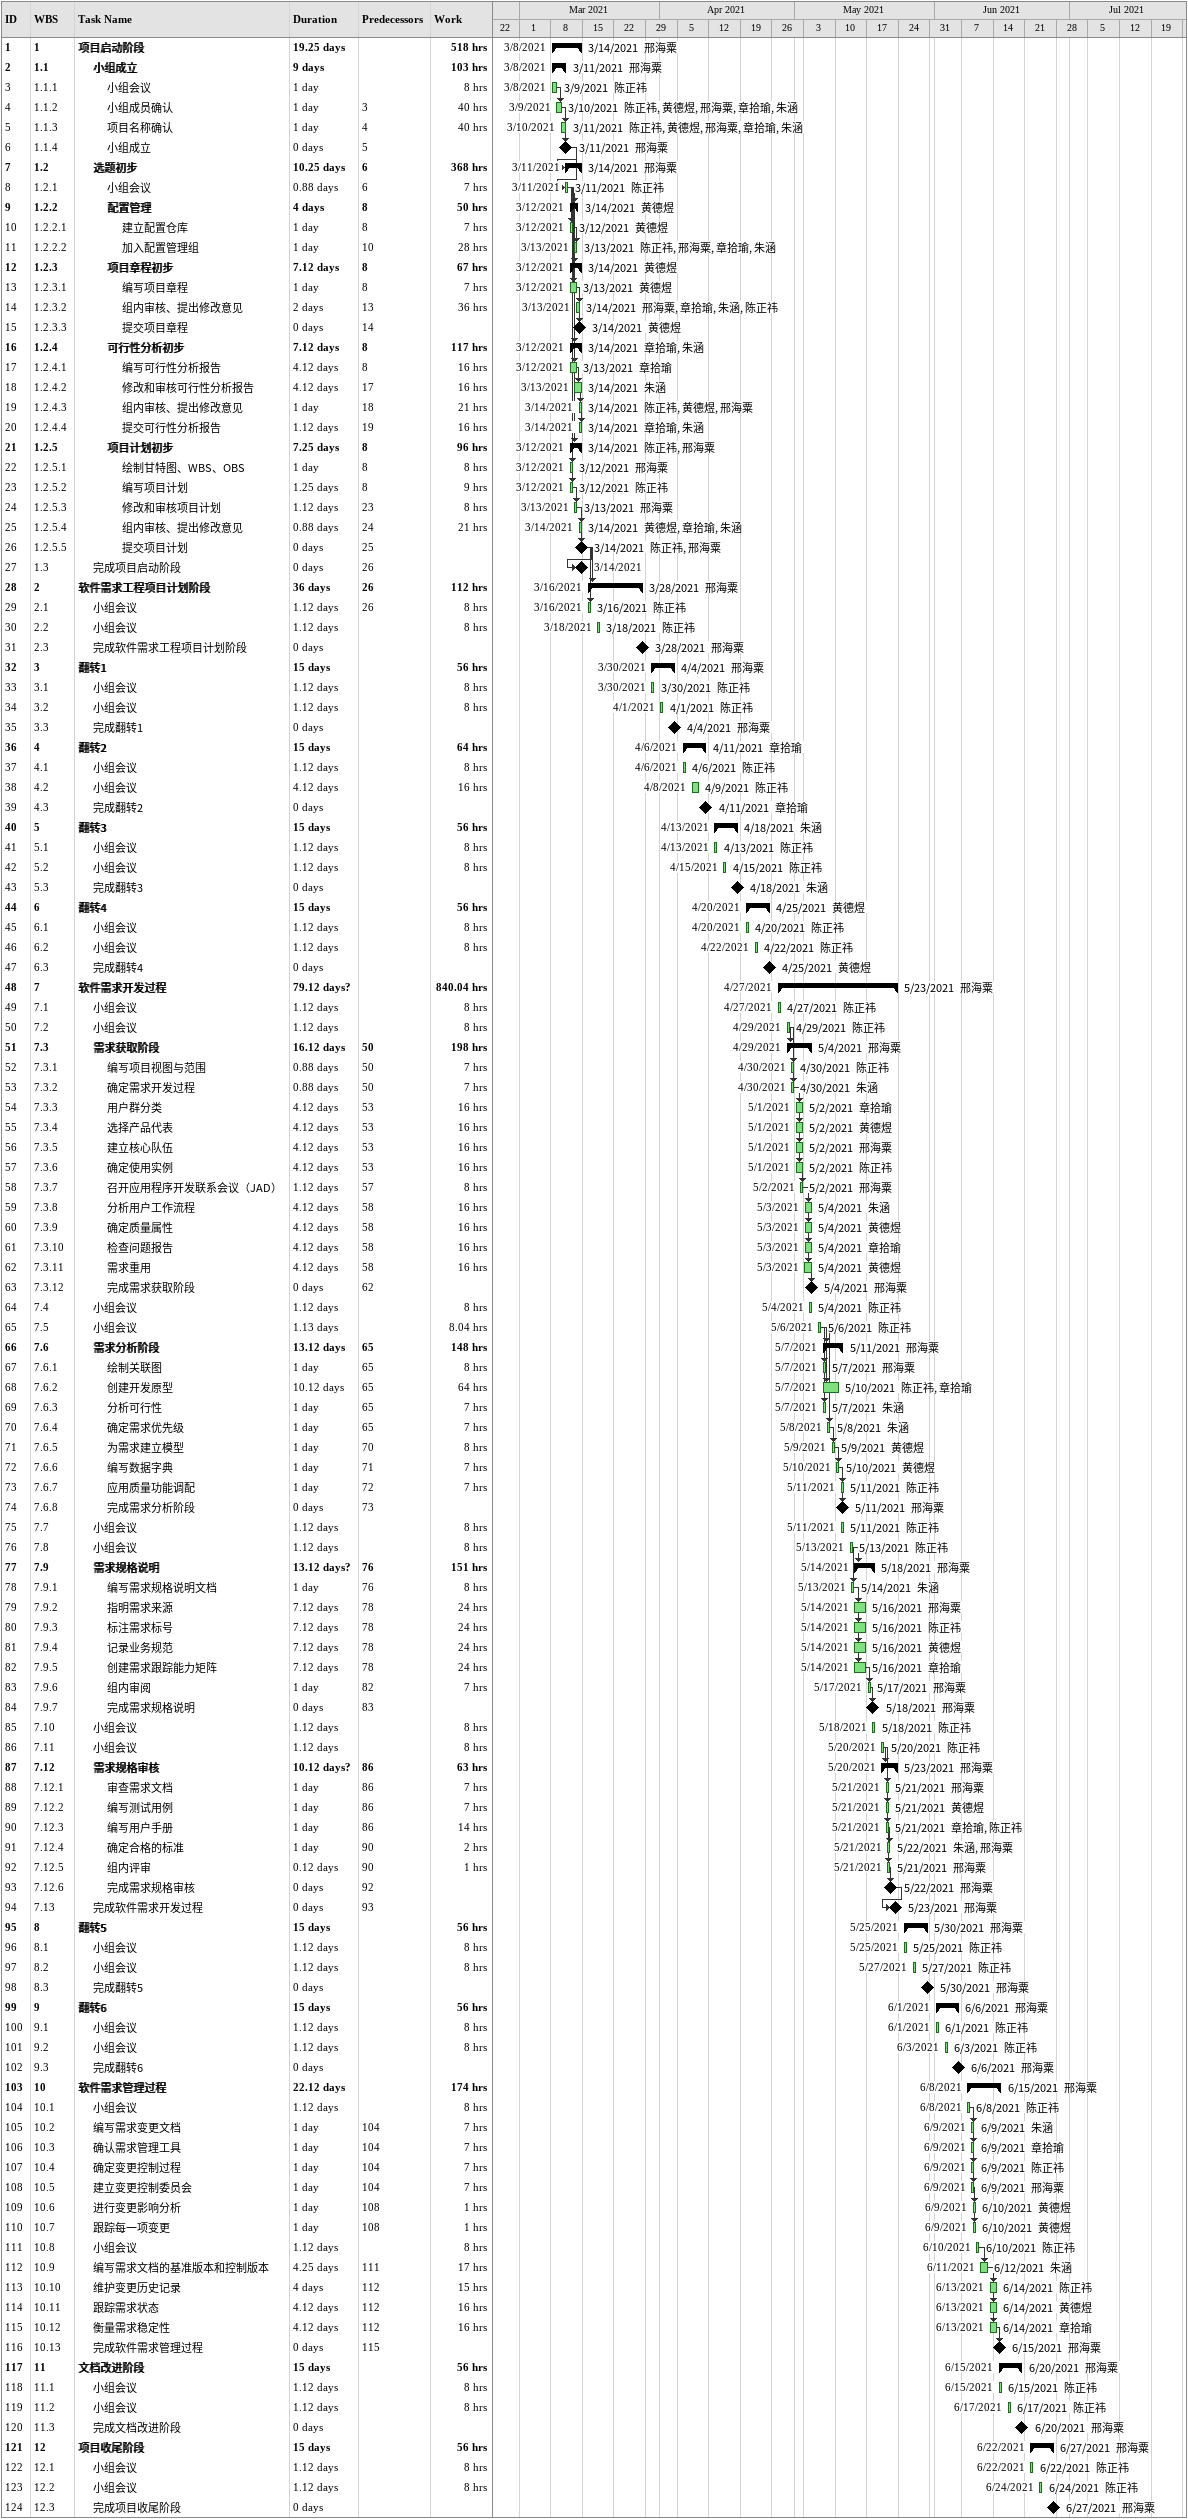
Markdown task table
| ID | WBS | Task | Duration | Start | Finish | Predecessors | Resources | Work (h) |
|---|---|---|---|---|---|---|---|---|
| 1 | 1 | **项目启动阶段** | 19.25d | 2021-03-08 | 2021-03-14 |  | 邢海粟 | 518 |
| 2 | 1.1 | **小组成立** | 9d | 2021-03-08 | 2021-03-11 |  | 邢海粟 | 103 |
| 3 | 1.1.1 | 小组会议 | 1d | 2021-03-08 | 2021-03-09 |  | 陈正祎 | 8 |
| 4 | 1.1.2 | 小组成员确认 | 1d | 2021-03-09 | 2021-03-10 | 3 | 陈正祎, 黄德煜, 邢海粟, 章拾瑜, 朱涵 | 40 |
| 5 | 1.1.3 | 项目名称确认 | 1d | 2021-03-10 | 2021-03-11 | 4 | 陈正祎, 黄德煜, 邢海粟, 章拾瑜, 朱涵 | 40 |
| 6 | 1.1.4 | 小组成立 | 0d | 2021-03-11 | 2021-03-11 | 5 | 邢海粟 |  |
| 7 | 1.2 | **选题初步** | 10.25d | 2021-03-11 | 2021-03-14 | 6 | 邢海粟 | 368 |
| 8 | 1.2.1 | 小组会议 | 0.88d | 2021-03-11 | 2021-03-11 | 6 | 陈正祎 | 7 |
| 9 | 1.2.2 | **配置管理** | 4d | 2021-03-12 | 2021-03-14 | 8 | 黄德煜 | 50 |
| 10 | 1.2.2.1 | 建立配置仓库 | 1d | 2021-03-12 | 2021-03-12 | 8 | 黄德煜 | 7 |
| 11 | 1.2.2.2 | 加入配置管理组 | 1d | 2021-03-13 | 2021-03-13 | 10 | 陈正祎, 邢海粟, 章拾瑜, 朱涵 | 28 |
| 12 | 1.2.3 | **项目章程初步** | 7.12d | 2021-03-12 | 2021-03-14 | 8 | 黄德煜 | 67 |
| 13 | 1.2.3.1 | 编写项目章程 | 1d | 2021-03-12 | 2021-03-13 | 8 | 黄德煜 | 7 |
| 14 | 1.2.3.2 | 组内审核、提出修改意见 | 2d | 2021-03-13 | 2021-03-14 | 13 | 邢海粟, 章拾瑜, 朱涵, 陈正祎 | 36 |
| 15 | 1.2.3.3 | 提交项目章程 | 0d | 2021-03-14 | 2021-03-14 | 14 | 黄德煜 |  |
| 16 | 1.2.4 | **可行性分析初步** | 7.12d | 2021-03-12 | 2021-03-14 | 8 | 章拾瑜, 朱涵 | 117 |
| 17 | 1.2.4.1 | 编写可行性分析报告 | 4.12d | 2021-03-12 | 2021-03-13 | 8 | 章拾瑜 | 16 |
| 18 | 1.2.4.2 | 修改和审核可行性分析报告 | 4.12d | 2021-03-13 | 2021-03-14 | 17 | 朱涵 | 16 |
| 19 | 1.2.4.3 | 组内审核、提出修改意见 | 1d | 2021-03-14 | 2021-03-14 | 18 | 陈正祎, 黄德煜, 邢海粟 | 21 |
| 20 | 1.2.4.4 | 提交可行性分析报告 | 1.12d | 2021-03-14 | 2021-03-14 | 19 | 章拾瑜, 朱涵 | 16 |
| 21 | 1.2.5 | **项目计划初步** | 7.25d | 2021-03-12 | 2021-03-14 | 8 | 陈正祎, 邢海粟 | 96 |
| 22 | 1.2.5.1 | 绘制甘特图、WBS、OBS | 1d | 2021-03-12 | 2021-03-12 | 8 | 邢海粟 | 8 |
| 23 | 1.2.5.2 | 编写项目计划 | 1.25d | 2021-03-12 | 2021-03-12 | 8 | 陈正祎 | 9 |
| 24 | 1.2.5.3 | 修改和审核项目计划 | 1.12d | 2021-03-13 | 2021-03-13 | 23 | 邢海粟 | 8 |
| 25 | 1.2.5.4 | 组内审核、提出修改意见 | 0.88d | 2021-03-14 | 2021-03-14 | 24 | 黄德煜, 章拾瑜, 朱涵 | 21 |
| 26 | 1.2.5.5 | 提交项目计划 | 0d | 2021-03-14 | 2021-03-14 | 25 | 陈正祎, 邢海粟 |  |
| 27 | 1.3 | 完成项目启动阶段 | 0d | 2021-03-14 | 2021-03-14 | 26 |  |  |
| 28 | 2 | **软件需求工程项目计划阶段** | 36d | 2021-03-16 | 2021-03-28 | 26 | 邢海粟 | 112 |
| 29 | 2.1 | 小组会议 | 1.12d | 2021-03-16 | 2021-03-16 | 26 | 陈正祎 | 8 |
| 30 | 2.2 | 小组会议 | 1.12d | 2021-03-18 | 2021-03-18 |  | 陈正祎 | 8 |
| 31 | 2.3 | 完成软件需求工程项目计划阶段 | 0d | 2021-03-28 | 2021-03-28 |  | 邢海粟 |  |
| 32 | 3 | **翻转1** | 15d | 2021-03-30 | 2021-04-04 |  | 邢海粟 | 56 |
| 33 | 3.1 | 小组会议 | 1.12d | 2021-03-30 | 2021-03-30 |  | 陈正祎 | 8 |
| 34 | 3.2 | 小组会议 | 1.12d | 2021-04-01 | 2021-04-01 |  | 陈正祎 | 8 |
| 35 | 3.3 | 完成翻转1 | 0d | 2021-04-04 | 2021-04-04 |  | 邢海粟 |  |
| 36 | 4 | **翻转2** | 15d | 2021-04-06 | 2021-04-11 |  | 章拾瑜 | 64 |
| 37 | 4.1 | 小组会议 | 1.12d | 2021-04-06 | 2021-04-06 |  | 陈正祎 | 8 |
| 38 | 4.2 | 小组会议 | 4.12d | 2021-04-08 | 2021-04-09 |  | 陈正祎 | 16 |
| 39 | 4.3 | 完成翻转2 | 0d | 2021-04-11 | 2021-04-11 |  | 章拾瑜 |  |
| 40 | 5 | **翻转3** | 15d | 2021-04-13 | 2021-04-18 |  | 朱涵 | 56 |
| 41 | 5.1 | 小组会议 | 1.12d | 2021-04-13 | 2021-04-13 |  | 陈正祎 | 8 |
| 42 | 5.2 | 小组会议 | 1.12d | 2021-04-15 | 2021-04-15 |  | 陈正祎 | 8 |
| 43 | 5.3 | 完成翻转3 | 0d | 2021-04-18 | 2021-04-18 |  | 朱涵 |  |
| 44 | 6 | **翻转4** | 15d | 2021-04-20 | 2021-04-25 |  | 黄德煜 | 56 |
| 45 | 6.1 | 小组会议 | 1.12d | 2021-04-20 | 2021-04-20 |  | 陈正祎 | 8 |
| 46 | 6.2 | 小组会议 | 1.12d | 2021-04-22 | 2021-04-22 |  | 陈正祎 | 8 |
| 47 | 6.3 | 完成翻转4 | 0d | 2021-04-25 | 2021-04-25 |  | 黄德煜 |  |
| 48 | 7 | **软件需求开发过程** | 79.12d? | 2021-04-27 | 2021-05-23 |  | 邢海粟 | 840.04 |
| 49 | 7.1 | 小组会议 | 1.12d | 2021-04-27 | 2021-04-27 |  | 陈正祎 | 8 |
| 50 | 7.2 | 小组会议 | 1.12d | 2021-04-29 | 2021-04-29 |  | 陈正祎 | 8 |
| 51 | 7.3 | **需求获取阶段** | 16.12d | 2021-04-29 | 2021-05-04 | 50 | 邢海粟 | 198 |
| 52 | 7.3.1 | 编写项目视图与范围 | 0.88d | 2021-04-30 | 2021-04-30 | 50 | 陈正祎 | 7 |
| 53 | 7.3.2 | 确定需求开发过程 | 0.88d | 2021-04-30 | 2021-04-30 | 50 | 朱涵 | 7 |
| 54 | 7.3.3 | 用户群分类 | 4.12d | 2021-05-01 | 2021-05-02 | 53 | 章拾瑜 | 16 |
| 55 | 7.3.4 | 选择产品代表 | 4.12d | 2021-05-01 | 2021-05-02 | 53 | 黄德煜 | 16 |
| 56 | 7.3.5 | 建立核心队伍 | 4.12d | 2021-05-01 | 2021-05-02 | 53 | 邢海粟 | 16 |
| 57 | 7.3.6 | 确定使用实例 | 4.12d | 2021-05-01 | 2021-05-02 | 53 | 陈正祎 | 16 |
| 58 | 7.3.7 | 召开应用程序开发联系会议（JAD） | 1.12d | 2021-05-02 | 2021-05-02 | 57 | 邢海粟 | 8 |
| 59 | 7.3.8 | 分析用户工作流程 | 4.12d | 2021-05-03 | 2021-05-04 | 58 | 朱涵 | 16 |
| 60 | 7.3.9 | 确定质量属性 | 4.12d | 2021-05-03 | 2021-05-04 | 58 | 黄德煜 | 16 |
| 61 | 7.3.10 | 检查问题报告 | 4.12d | 2021-05-03 | 2021-05-04 | 58 | 章拾瑜 | 16 |
| 62 | 7.3.11 | 需求重用 | 4.12d | 2021-05-03 | 2021-05-04 | 58 | 黄德煜 | 16 |
| 63 | 7.3.12 | 完成需求获取阶段 | 0d | 2021-05-04 | 2021-05-04 | 62 | 邢海粟 |  |
| 64 | 7.4 | 小组会议 | 1.12d | 2021-05-04 | 2021-05-04 |  | 陈正祎 | 8 |
| 65 | 7.5 | 小组会议 | 1.13d | 2021-05-06 | 2021-05-06 |  | 陈正祎 | 8.04 |
| 66 | 7.6 | **需求分析阶段** | 13.12d | 2021-05-07 | 2021-05-11 | 65 | 邢海粟 | 148 |
| 67 | 7.6.1 | 绘制关联图 | 1d | 2021-05-07 | 2021-05-07 | 65 | 邢海粟 | 8 |
| 68 | 7.6.2 | 创建开发原型 | 10.12d | 2021-05-07 | 2021-05-10 | 65 | 陈正祎, 章拾瑜 | 64 |
| 69 | 7.6.3 | 分析可行性 | 1d | 2021-05-07 | 2021-05-07 | 65 | 朱涵 | 7 |
| 70 | 7.6.4 | 确定需求优先级 | 1d | 2021-05-08 | 2021-05-08 | 65 | 朱涵 | 7 |
| 71 | 7.6.5 | 为需求建立模型 | 1d | 2021-05-09 | 2021-05-09 | 70 | 黄德煜 | 8 |
| 72 | 7.6.6 | 编写数据字典 | 1d | 2021-05-10 | 2021-05-10 | 71 | 黄德煜 | 7 |
| 73 | 7.6.7 | 应用质量功能调配 | 1d | 2021-05-11 | 2021-05-11 | 72 | 陈正祎 | 7 |
| 74 | 7.6.8 | 完成需求分析阶段 | 0d | 2021-05-11 | 2021-05-11 | 73 | 邢海粟 |  |
| 75 | 7.7 | 小组会议 | 1.12d | 2021-05-11 | 2021-05-11 |  | 陈正祎 | 8 |
| 76 | 7.8 | 小组会议 | 1.12d | 2021-05-13 | 2021-05-13 |  | 陈正祎 | 8 |
| 77 | 7.9 | **需求规格说明** | 13.12d? | 2021-05-14 | 2021-05-18 | 76 | 邢海粟 | 151 |
| 78 | 7.9.1 | 编写需求规格说明文档 | 1d | 2021-05-13 | 2021-05-14 | 76 | 朱涵 | 8 |
| 79 | 7.9.2 | 指明需求来源 | 7.12d | 2021-05-14 | 2021-05-16 | 78 | 邢海粟 | 24 |
| 80 | 7.9.3 | 标注需求标号 | 7.12d | 2021-05-14 | 2021-05-16 | 78 | 陈正祎 | 24 |
| 81 | 7.9.4 | 记录业务规范 | 7.12d | 2021-05-14 | 2021-05-16 | 78 | 黄德煜 | 24 |
| 82 | 7.9.5 | 创建需求跟踪能力矩阵 | 7.12d | 2021-05-14 | 2021-05-16 | 78 | 章拾瑜 | 24 |
| 83 | 7.9.6 | 组内审阅 | 1d | 2021-05-17 | 2021-05-17 | 82 | 邢海粟 | 7 |
| 84 | 7.9.7 | 完成需求规格说明 | 0d | 2021-05-18 | 2021-05-18 | 83 | 邢海粟 |  |
| 85 | 7.10 | 小组会议 | 1.12d | 2021-05-18 | 2021-05-18 |  | 陈正祎 | 8 |
| 86 | 7.11 | 小组会议 | 1.12d | 2021-05-20 | 2021-05-20 |  | 陈正祎 | 8 |
| 87 | 7.12 | **需求规格审核** | 10.12d? | 2021-05-20 | 2021-05-23 | 86 | 邢海粟 | 63 |
| 88 | 7.12.1 | 审查需求文档 | 1d | 2021-05-21 | 2021-05-21 | 86 | 邢海粟 | 7 |
| 89 | 7.12.2 | 编写测试用例 | 1d | 2021-05-21 | 2021-05-21 | 86 | 黄德煜 | 7 |
| 90 | 7.12.3 | 编写用户手册 | 1d | 2021-05-21 | 2021-05-21 | 86 | 章拾瑜, 陈正祎 | 14 |
| 91 | 7.12.4 | 确定合格的标准 | 1d | 2021-05-21 | 2021-05-22 | 90 | 朱涵, 邢海粟 | 2 |
| 92 | 7.12.5 | 组内评审 | 0.12d | 2021-05-21 | 2021-05-21 | 90 | 邢海粟 | 1 |
| 93 | 7.12.6 | 完成需求规格审核 | 0d | 2021-05-22 | 2021-05-22 | 92 | 邢海粟 |  |
| 94 | 7.13 | 完成软件需求开发过程 | 0d | 2021-05-23 | 2021-05-23 | 93 | 邢海粟 |  |
| 95 | 8 | **翻转5** | 15d | 2021-05-25 | 2021-05-30 |  | 邢海粟 | 56 |
| 96 | 8.1 | 小组会议 | 1.12d | 2021-05-25 | 2021-05-25 |  | 陈正祎 | 8 |
| 97 | 8.2 | 小组会议 | 1.12d | 2021-05-27 | 2021-05-27 |  | 陈正祎 | 8 |
| 98 | 8.3 | 完成翻转5 | 0d | 2021-05-30 | 2021-05-30 |  | 邢海粟 |  |
| 99 | 9 | **翻转6** | 15d | 2021-06-01 | 2021-06-06 |  | 邢海粟 | 56 |
| 100 | 9.1 | 小组会议 | 1.12d | 2021-06-01 | 2021-06-01 |  | 陈正祎 | 8 |
| 101 | 9.2 | 小组会议 | 1.12d | 2021-06-03 | 2021-06-03 |  | 陈正祎 | 8 |
| 102 | 9.3 | 完成翻转6 | 0d | 2021-06-06 | 2021-06-06 |  | 邢海粟 |  |
| 103 | 10 | **软件需求管理过程** | 22.12d | 2021-06-08 | 2021-06-15 |  | 邢海粟 | 174 |
| 104 | 10.1 | 小组会议 | 1.12d | 2021-06-08 | 2021-06-08 |  | 陈正祎 | 8 |
| 105 | 10.2 | 编写需求变更文档 | 1d | 2021-06-09 | 2021-06-09 | 104 | 朱涵 | 7 |
| 106 | 10.3 | 确认需求管理工具 | 1d | 2021-06-09 | 2021-06-09 | 104 | 章拾瑜 | 7 |
| 107 | 10.4 | 确定变更控制过程 | 1d | 2021-06-09 | 2021-06-09 | 104 | 陈正祎 | 7 |
| 108 | 10.5 | 建立变更控制委员会 | 1d | 2021-06-09 | 2021-06-09 | 104 | 邢海粟 | 7 |
| 109 | 10.6 | 进行变更影响分析 | 1d | 2021-06-09 | 2021-06-10 | 108 | 黄德煜 | 1 |
| 110 | 10.7 | 跟踪每一项变更 | 1d | 2021-06-09 | 2021-06-10 | 108 | 黄德煜 | 1 |
| 111 | 10.8 | 小组会议 | 1.12d | 2021-06-10 | 2021-06-10 |  | 陈正祎 | 8 |
| 112 | 10.9 | 编写需求文档的基准版本和控制版本 | 4.25d | 2021-06-11 | 2021-06-12 | 111 | 朱涵 | 17 |
| 113 | 10.10 | 维护变更历史记录 | 4d | 2021-06-13 | 2021-06-14 | 112 | 陈正祎 | 15 |
| 114 | 10.11 | 跟踪需求状态 | 4.12d | 2021-06-13 | 2021-06-14 | 112 | 黄德煜 | 16 |
| 115 | 10.12 | 衡量需求稳定性 | 4.12d | 2021-06-13 | 2021-06-14 | 112 | 章拾瑜 | 16 |
| 116 | 10.13 | 完成软件需求管理过程 | 0d | 2021-06-15 | 2021-06-15 | 115 | 邢海粟 |  |
| 117 | 11 | **文档改进阶段** | 15d | 2021-06-15 | 2021-06-20 |  | 邢海粟 | 56 |
| 118 | 11.1 | 小组会议 | 1.12d | 2021-06-15 | 2021-06-15 |  | 陈正祎 | 8 |
| 119 | 11.2 | 小组会议 | 1.12d | 2021-06-17 | 2021-06-17 |  | 陈正祎 | 8 |
| 120 | 11.3 | 完成文档改进阶段 | 0d | 2021-06-20 | 2021-06-20 |  | 邢海粟 |  |
| 121 | 12 | **项目收尾阶段** | 15d | 2021-06-22 | 2021-06-27 |  | 邢海粟 | 56 |
| 122 | 12.1 | 小组会议 | 1.12d | 2021-06-22 | 2021-06-22 |  | 陈正祎 | 8 |
| 123 | 12.2 | 小组会议 | 1.12d | 2021-06-24 | 2021-06-24 |  | 陈正祎 | 8 |
| 124 | 12.3 | 完成项目收尾阶段 | 0d | 2021-06-27 | 2021-06-27 |  | 邢海粟 |  |
